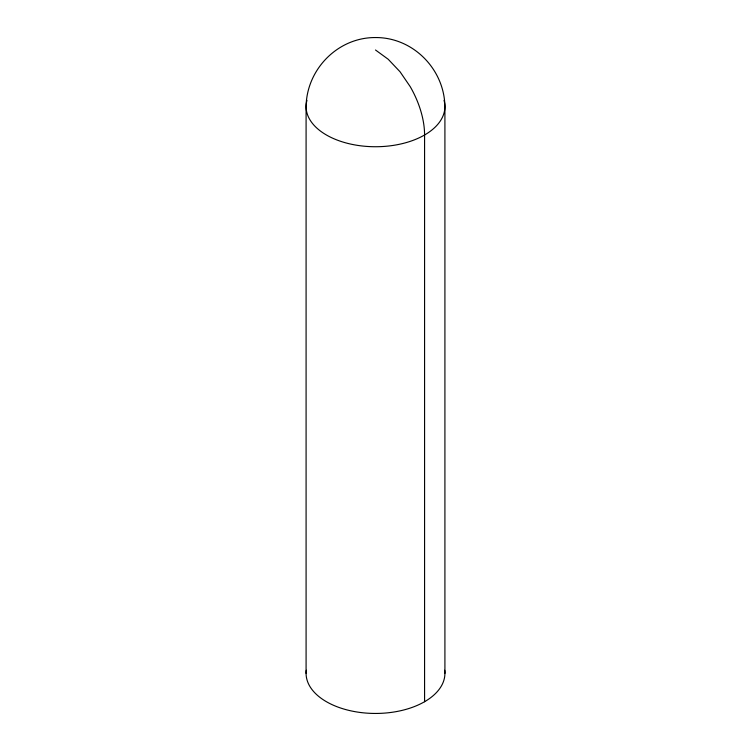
<?xml version="1.0" encoding="UTF-8"?>
<svg xmlns="http://www.w3.org/2000/svg" width="751" height="751" viewBox="0 0 751 751"><rect width="100%" height="100%" fill="white"/><g stroke="black" fill="none" stroke-linecap="round" stroke-linejoin="round"><path stroke-width="1.13" d="M375.5 49.998L388.201 59.254L400.039 71.758L410.206 86.628A69.411 40.075 60 0 1 424.578 135.002L424.578 701.716M444.911 673.375L444.911 106.661C444.432 69.252 413.059 37.287 375.5 37.55C337.941 37.287 306.568 69.252 306.089 106.661L306.089 673.375M444.048 100.39A69.411 40.075 0 0 1 375.5 146.736A69.411 40.075 0 0 1 306.952 100.39M444.695 670.239A69.411 40.075 0 0 1 375.5 713.45A69.411 40.075 0 0 1 306.305 670.239"/></g></svg>
